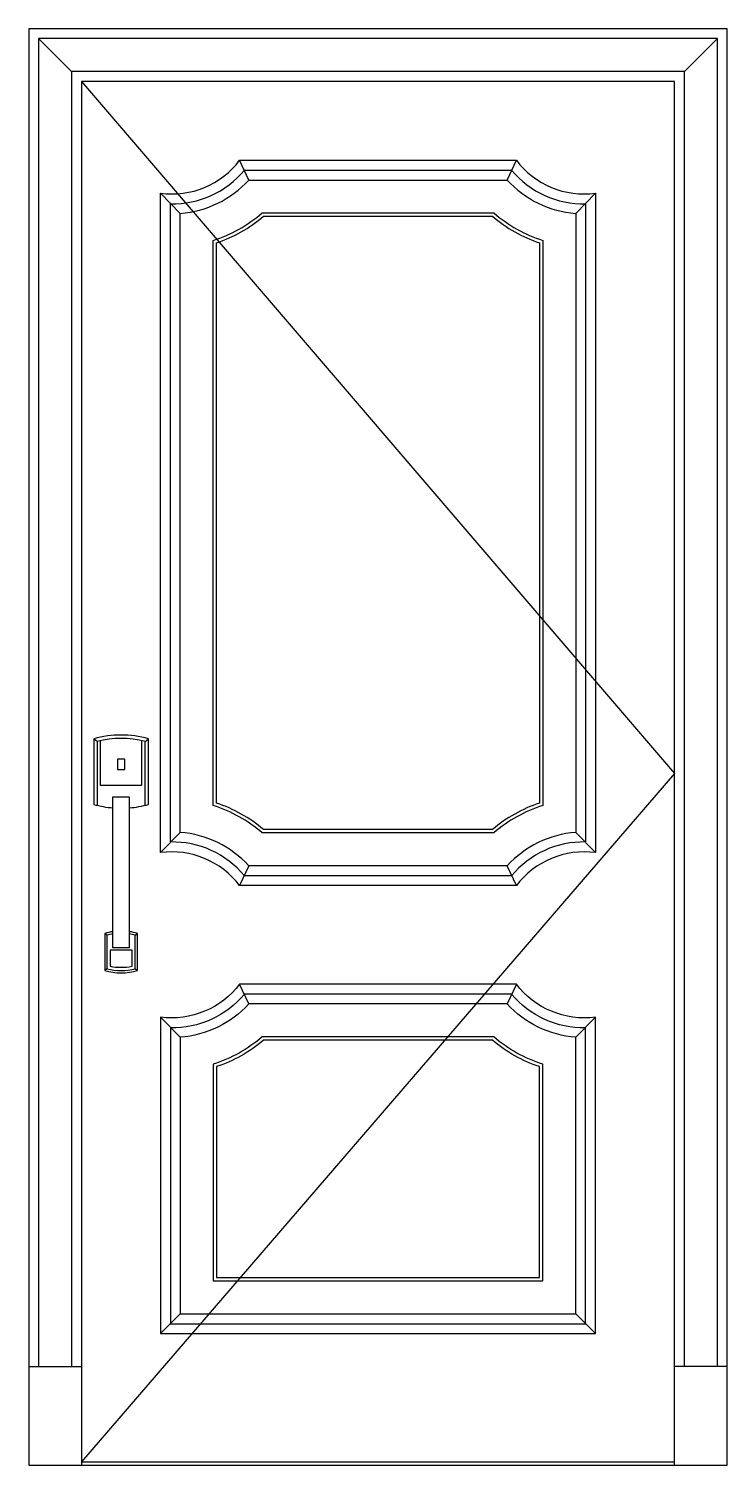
# Model space of a CAD drawing. Header units: metres. Extents: x -4673 to -3613, y 0 to 2180.
import ezdxf

# ---------------------------------------------------------------- set-up
doc = ezdxf.new("R2010")
doc.units = ezdxf.units.M
for name, color, linetype in [('2', 2, 'Continuous'), ('3', 3, 'Continuous'), ('4', 4, 'Continuous'), ('7', 7, 'Continuous')]:
    doc.layers.add(name, color=color, linetype=linetype)

msp = doc.modelspace()

# ---------------------------------------------------------------- linework, layer by layer
at = {"layer": '2'}
msp.add_line((-4672.62, 0), (-3612.62, 0), dxfattribs=at)
at = {"layer": '3'}
for p, q in [((-4607.62, 2115), (-4657.62, 2165)), ((-3677.62, 2115), (-3627.62, 2165)), ((-4338.62, 1950.37), (-4352.62, 1980.37)), ((-3946.63, 1950.37), (-3932.62, 1980.37)), ((-4442.62, 1899.69), (-4472.62, 1930.37)), ((-3842.62, 1899.69), (-3812.62, 1930.37)), ((-4568.96, 1098.57), (-4573.93, 1102.39)), ((-4495.96, 1098.57), (-4490.98, 1102.39)), ((-4442.62, 960.35), (-4472.62, 929.68)), ((-3842.62, 960.35), (-3812.62, 929.68)), ((-4338.62, 909.68), (-4352.62, 879.68)), ((-3932.62, 879.68), (-3946.63, 909.68)), ((-4554.03, 804.63), (-4557.34, 807.19)), ((-4510.89, 804.63), (-4507.57, 807.19)), ((-4554.03, 753.34), (-4557.34, 750.78)), ((-4510.89, 753.34), (-4507.57, 750.78)), ((-4338.62, 700.08), (-4352.62, 730.08)), ((-3932.62, 730.08), (-3946.63, 700.08)), ((-4442.62, 649.41), (-4472.62, 680.08)), ((-3812.62, 680.08), (-3842.62, 649.41)), ((-4442.62, 229.74), (-4472.62, 199.74)), ((-3842.62, 229.74), (-3812.62, 199.74)), ((-4592.62, 5), (-3692.62, 5))]:
    msp.add_line(p, q, dxfattribs=at)
for points in [[(-3627.62, 150), (-3627.62, 2165), (-4657.62, 2165), (-4657.62, 150)], [(-3677.62, 150), (-3677.62, 2115), (-4607.62, 2115), (-4607.62, 150)], [(-4592.62, 2100), (-3692.62, 1050), (-4592.62, 5)], [(-4563.98, 1099.74), (-4563.98, 1032.27), (-4500.94, 1032.27), (-4500.94, 1099.74)]]:
    msp.add_lwpolyline(points, dxfattribs=at)
for points in [[(-4457.62, 1914.2, 0.23), (-4345.39, 1965.37), (-3939.85, 1965.37, 0.23), (-3827.62, 1914.2), (-3827.62, 945.84, 0.23), (-3939.85, 894.68), (-4345.39, 894.68, 0.23), (-4457.62, 945.84)], [(-4392.62, 1858.81, 0.1), (-4318.42, 1900.37), (-3966.82, 1900.37, 0.1), (-3892.62, 1858.81), (-3892.62, 1001.23, 0.1), (-3966.82, 959.68), (-4318.42, 959.68, 0.1), (-4392.62, 1001.23)], [(-4387.62, 1855.18, 0.1), (-4316.56, 1895.37), (-3968.68, 1895.37, 0.1), (-3897.62, 1855.18), (-3897.62, 1004.86, 0.1), (-3968.68, 964.68), (-4316.56, 964.68, 0.1), (-4387.62, 1004.86)], [(-4515.87, 781.47), (-4549.05, 781.47), (-4549.05, 757.32, 0.1), (-4515.87, 757.32), (-4515.87, 781.47)], [(-4457.62, 663.92), (-4457.62, 214.74), (-3827.62, 214.74), (-3827.62, 663.92, -0.23), (-3939.85, 715.08), (-4345.39, 715.08, -0.23)], [(-4392.62, 608.53), (-4392.62, 279.74), (-3892.62, 279.74), (-3892.62, 608.53, -0.1), (-3966.82, 650.08), (-4318.42, 650.08, -0.1)], [(-4387.62, 604.9), (-4387.62, 284.74), (-3897.62, 284.74), (-3897.62, 604.9, -0.1), (-3968.68, 645.08), (-4316.56, 645.08, -0.1)]]:
    msp.add_lwpolyline(points, format="xyb", close=True, dxfattribs=at)
for points in [[(-4495.96, 1001.55), (-4495.96, 1098.57, 0.12), (-4568.96, 1098.57), (-4568.96, 1001.55)], [(-4544.9, 806.41, 0.03), (-4554.03, 804.63), (-4554.03, 753.34, 0.12), (-4510.89, 753.34), (-4510.89, 804.63, 0.03), (-4520.02, 806.41)]]:
    msp.add_lwpolyline(points, format="xyb", dxfattribs=at)
at = {"layer": '4'}
msp.add_lwpolyline([(-3612.62, 0), (-3612.62, 2180), (-4672.62, 2180), (-4672.62, 0)], dxfattribs=at)
at = {"layer": '7'}
for p, q in [((-4672.62, 150), (-4592.62, 150)), ((-3612.62, 150), (-3692.62, 150))]:
    msp.add_line(p, q, dxfattribs=at)
msp.add_lwpolyline([(-3692.62, 0), (-3692.62, 2100), (-4592.62, 2100), (-4592.62, 0)], dxfattribs=at)
for points in [[(-4472.62, 1930.37, 0.27), (-4352.62, 1980.37), (-3932.62, 1980.37, 0.27), (-3812.62, 1930.37), (-3812.62, 929.68, 0.27), (-3932.62, 879.68), (-4352.62, 879.68, 0.27), (-4472.62, 929.68)], [(-4442.62, 1899.69, 0.19), (-4338.62, 1950.37), (-3946.63, 1950.37, 0.19), (-3842.62, 1899.69), (-3842.62, 960.35, 0.19), (-3946.63, 909.68), (-4338.62, 909.68, 0.19), (-4442.62, 960.35)], [(-4472.62, 680.08), (-4472.62, 199.74), (-3812.62, 199.74), (-3812.62, 680.08, -0.27), (-3932.62, 730.08), (-4352.62, 730.08, -0.27)], [(-4442.62, 649.41), (-4442.62, 229.74), (-3842.62, 229.74), (-3842.62, 649.41, -0.19), (-3946.63, 700.08), (-4338.62, 700.08, -0.19)]]:
    msp.add_lwpolyline(points, format="xyb", close=True, dxfattribs=at)
for points in [[(-4520.02, 997.67, 0.05), (-4490.98, 1002.86), (-4490.98, 1102.39, 0.14), (-4573.93, 1102.39), (-4573.93, 1002.86, 0.05), (-4544.9, 997.67, 0.05)], [(-4544.9, 809.76, 0.03), (-4557.34, 807.19), (-4557.34, 750.78, 0.14), (-4507.57, 750.78), (-4507.57, 807.19, 0.03), (-4520.02, 809.76)]]:
    msp.add_lwpolyline(points, format="xyb", dxfattribs=at)
for points in [[(-4537.92, 1055.99), (-4526.99, 1055.99), (-4526.99, 1071.59), (-4537.92, 1071.59)], [(-4544.9, 785.41), (-4544.9, 1014.59), (-4520.02, 1014.59), (-4520.02, 785.41)]]:
    msp.add_lwpolyline(points, close=True, dxfattribs=at)

doc.saveas('drawing.dxf')
